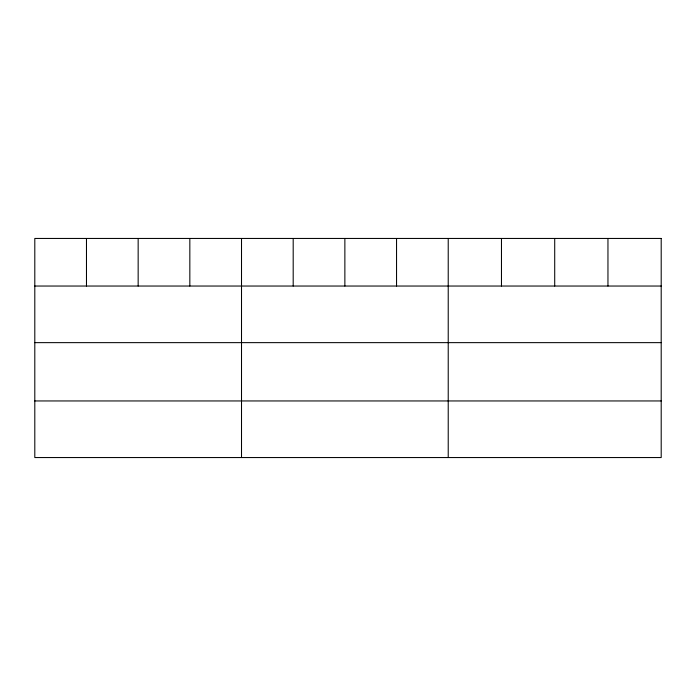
<?xml version="1.0" encoding="UTF-8"?>
<svg xmlns="http://www.w3.org/2000/svg" width="696" height="696" viewBox="0 0 696 696"><rect width="100%" height="100%" fill="white"/><g stroke="black" fill="none" stroke-linecap="round" stroke-linejoin="round"><path stroke-width="1.04" d="M34.8 286.039L661.2 286.039M34.8 342.641L661.2 342.641M34.8 400.948L661.2 400.948M607.956 238.45L607.956 286.039M554.712 238.45L554.712 286.039M501.468 238.45L501.468 286.039M448.224 238.45L448.224 457.55M396.546 238.45L396.546 286.039M344.868 238.45L344.868 286.039M293.19 238.45L293.19 286.039M241.512 238.45L241.512 457.55M189.834 238.45L189.834 286.039M138.156 238.45L138.156 286.039M86.478 238.45L86.478 286.039M661.2 238.45L34.8 238.45L34.8 457.55L661.2 457.55L661.2 238.45"/></g></svg>
